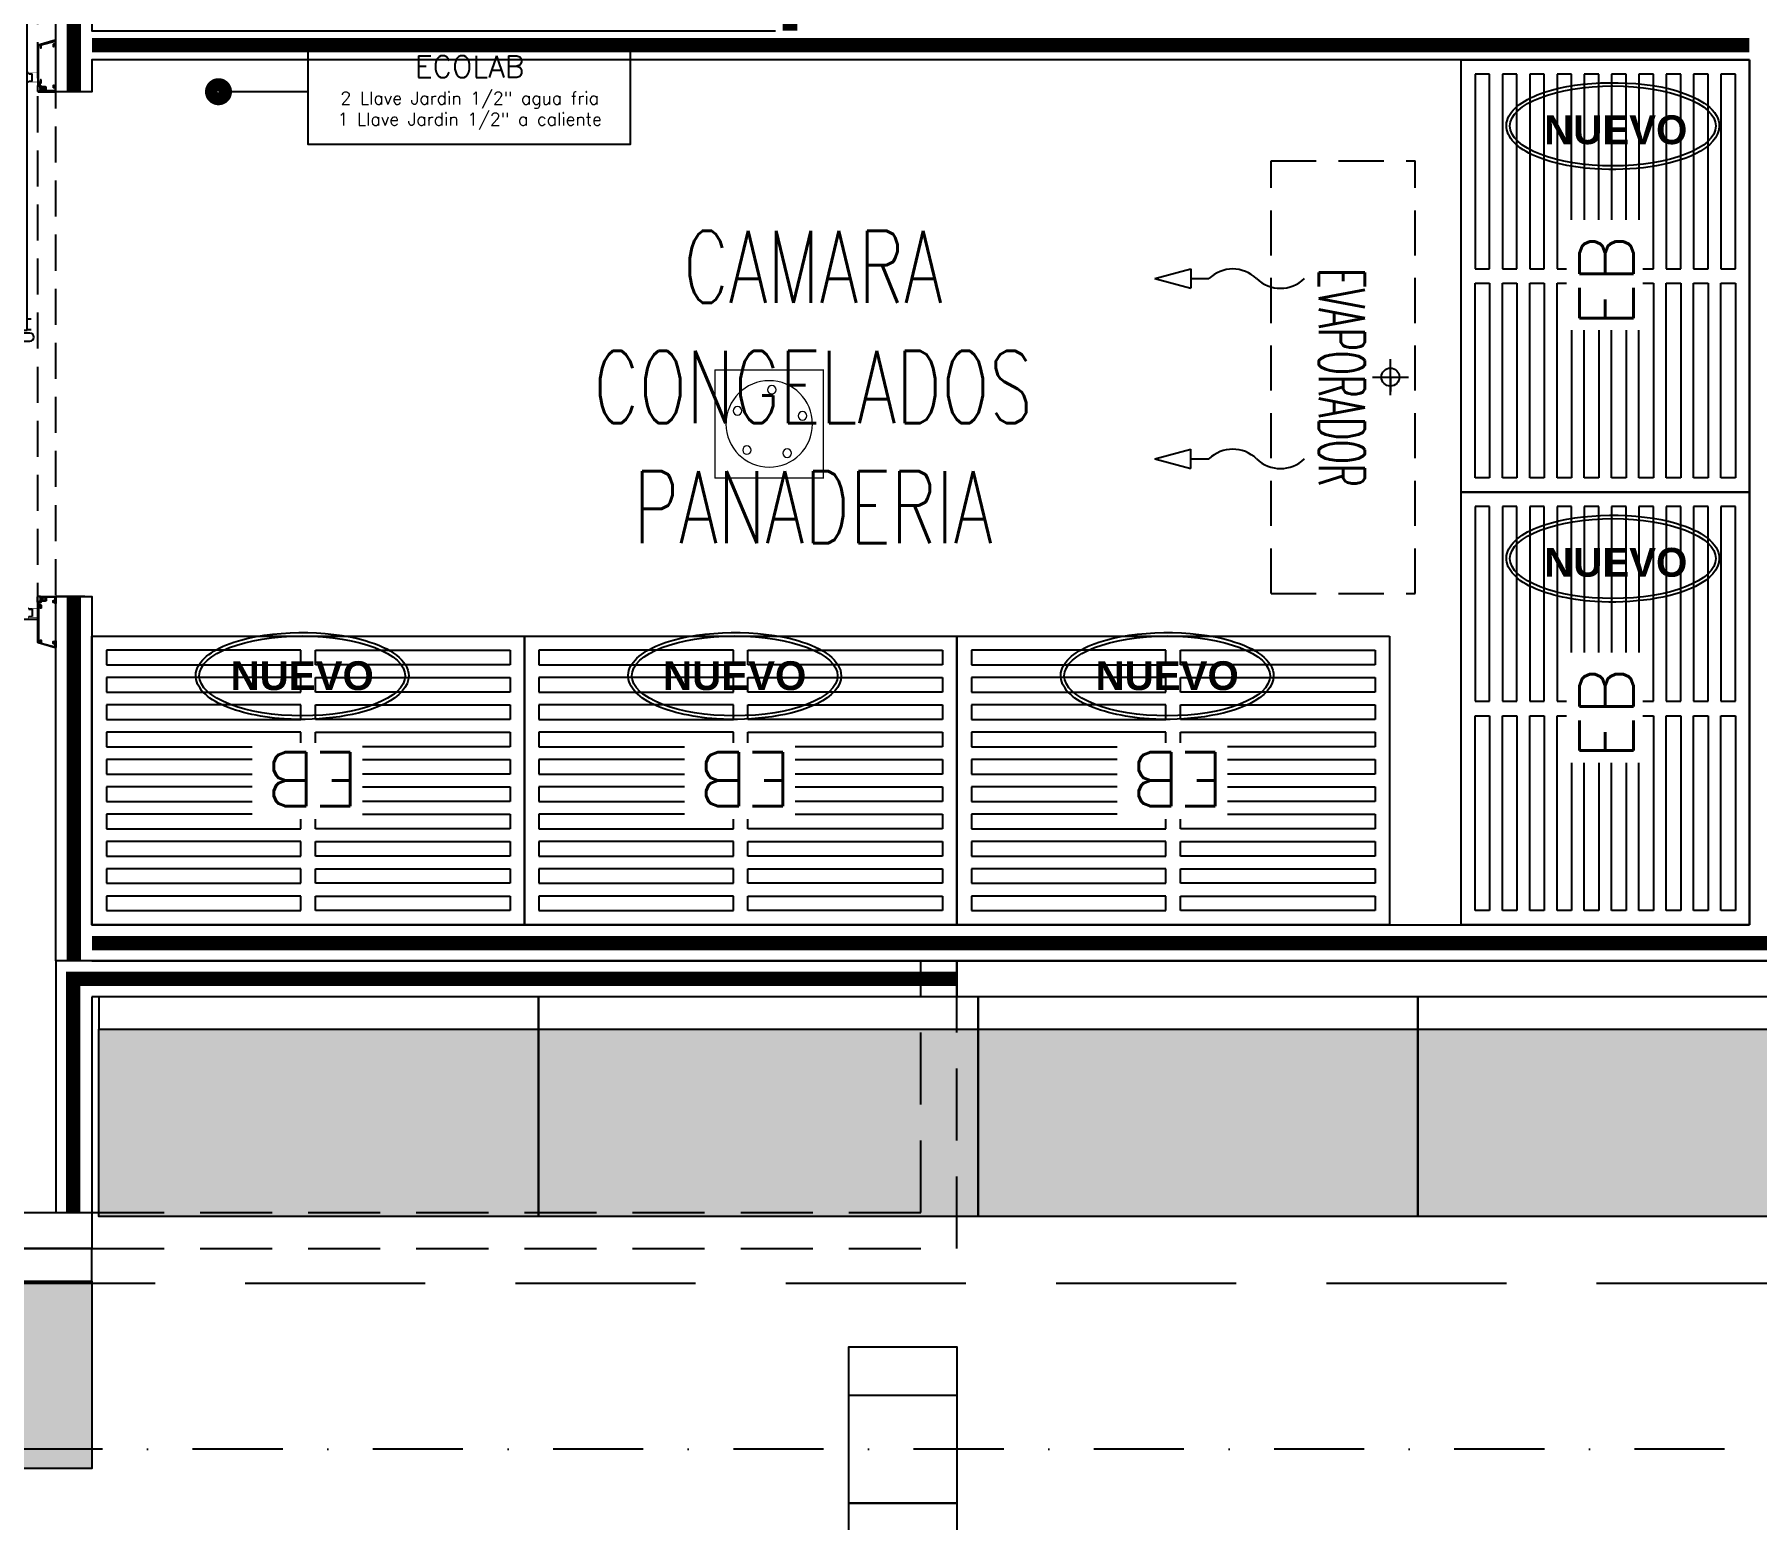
# Model space of a CAD drawing. Header units: millimetres. Extents: x 340 to 1003762, y 22 to 362022.
# Drawn here: x 561811 to 566589, y 282862 to 286982 of the extents above; entities that cross this region are included whole.
import ezdxf
from ezdxf.enums import TextEntityAlignment as Align

# ---------------------------------------------------------------- set-up
doc = ezdxf.new("R2010")
doc.units = ezdxf.units.MM
for name, pattern in [('LSBB_P_002 - PLANTA 1° NIVEL SALA DE VENTAS$0$000_ALTILLO PROPUESTA$0$HIDDEN', [0.375, 0.25, -0.125]), ('LSBB_P_002 - PLANTA 1° NIVEL SALA DE VENTAS$0$CONTINUOS', [0]), ('LSBB_P_002 - PLANTA 1° NIVEL SALA DE VENTAS$0$DASHDOT2', [0.5, 0.25, -0.125, 0, -0.125]), ('LSBB_P_002 - PLANTA 1° NIVEL SALA DE VENTAS$0$DASHED', [0.75, 0.5, -0.25]), ('LSBB_P_002 - PLANTA 1° NIVEL SALA DE VENTAS$0$HIDDEN', [0.375, 0.25, -0.125]), ('LSBB_P_002 - PLANTA 1° NIVEL SALA DE VENTAS$0$HIDDEN2', [0.1875, 0.125, -0.0625])]:
    doc.linetypes.add(name, pattern=pattern)
for name, color, linetype in [('A-DEMOLICION SV', 40, 'Continuous'), ('LSBB_P_002 - PLANTA 1° NIVEL SALA DE VENTAS$0$A-ACTIVOS NUEVOS', 20, 'Continuous'), ('LSBB_P_002 - PLANTA 1° NIVEL SALA DE VENTAS$0$A-DEMOLICIONES', 30, 'LSBB_P_002 - PLANTA 1° NIVEL SALA DE VENTAS$0$DASHED'), ('LSBB_P_002 - PLANTA 1° NIVEL SALA DE VENTAS$0$A-Equipamiento acero inox', 8, 'Continuous'), ('LSBB_P_002 - PLANTA 1° NIVEL SALA DE VENTAS$0$A-EVAPORADOR', 8, 'Continuous'), ('LSBB_P_002 - PLANTA 1° NIVEL SALA DE VENTAS$0$A-GONDOLAS', 1, 'Continuous'), ('LSBB_P_002 - PLANTA 1° NIVEL SALA DE VENTAS$0$A-LAYOUT', 7, 'Continuous'), ('LSBB_P_002 - PLANTA 1° NIVEL SALA DE VENTAS$0$A-MOBILIARIO', 8, 'Continuous'), ('LSBB_P_002 - PLANTA 1° NIVEL SALA DE VENTAS$0$A-PANEL CAMARA NUEVO', 10, 'LSBB_P_002 - PLANTA 1° NIVEL SALA DE VENTAS$0$CONTINUOS'), ('LSBB_P_002 - PLANTA 1° NIVEL SALA DE VENTAS$0$A-PILETAS NUEVAS', 8, 'Continuous'), ('LSBB_P_002 - PLANTA 1° NIVEL SALA DE VENTAS$0$A-PUERTAS NUEVAS', 10, 'Continuous'), ('LSBB_P_002 - PLANTA 1° NIVEL SALA DE VENTAS$0$A-SE CONSTRUYE RELLENO', 10, 'LSBB_P_002 - PLANTA 1° NIVEL SALA DE VENTAS$0$CONTINUOS'), ('LSBB_P_002 - PLANTA 1° NIVEL SALA DE VENTAS$0$A-Textos', 2, 'Continuous'), ('LSBB_P_002 - PLANTA 1° NIVEL SALA DE VENTAS$0$CENEFA', 6, 'LSBB_P_002 - PLANTA 1° NIVEL SALA DE VENTAS$0$HIDDEN'), ('LSBB_P_002 - PLANTA 1° NIVEL SALA DE VENTAS$0$EJES', 8, 'LSBB_P_002 - PLANTA 1° NIVEL SALA DE VENTAS$0$DASHDOT2'), ('LSBB_P_002 - PLANTA 1° NIVEL SALA DE VENTAS$0$ESTRUCTURA', 5, 'Continuous'), ('LSBB_P_002 - PLANTA 1° NIVEL SALA DE VENTAS$0$LAYOUT$0$A-SALA-HATCH-FERRETERIA', 130, 'Continuous'), ('LSBB_P_002 - PLANTA 1° NIVEL SALA DE VENTAS$0$LLAVES ECOLAB', 90, 'Continuous'), ('LSBB_P_002 - PLANTA 1° NIVEL SALA DE VENTAS$0$TABIQUE', 3, 'Continuous'), ('LSBB_P_002 - PLANTA 1° NIVEL SALA DE VENTAS$0$ZOCALOS-HORM', 8, 'Continuous')]:
    doc.layers.add(name, color=color, linetype=linetype)
doc.styles.add('LSBB_P_002 - PLANTA 1° NIVEL SALA DE VENTAS$0$ARIAL', font='')
doc.styles.add('LSBB_P_002 - PLANTA 1° NIVEL SALA DE VENTAS$0$ROMANS', font='romans')
doc.styles.add('LSBB_P_002 - PLANTA 1° NIVEL SALA DE VENTAS$0$ROMANS20', font='ROMANS8.SHX', dxfattribs={"width": 0.9, "height": 2})
doc.styles.get('LSBB_P_002 - PLANTA 1° NIVEL SALA DE VENTAS$0$ARIAL').set_extended_font_data('Arial', bold=True)

# ---------------------------------------------------------------- blocks, each defined once
blk = doc.blocks.new('LSBB_P_002 - PLANTA 1° NIVEL SALA DE VENTAS$0$A$C5D5E3A85')
at = {"color": 0, "linetype": 'ByBlock'}
for p, q in [((0.9596, 0.32), (0.8796, 0.32)), ((2.3993, 0.32), (2.3193, 0.32)), ((0.8796, 0.16), (0.8796, 0.24)), ((2.3993, 0.28), (2.3193, 0.28)), ((2.3993, 0.16), (2.3993, 0.28)), ((0.0865, 0.1555), (0.0865, 0.146)), ((0.1069, 0.146), (0.0865, 0.146)), ((0.1069, 0.1555), (0.1069, 0.146)), ((0.8818, 0.16), (0.9118, 0.16)), ((0.8818, 0.1485), (0.8818, 0.16)), ((0.9118, 0.1485), (0.9118, 0.16)), ((1.572, 0.1555), (1.572, 0.146)), ((1.572, 0.146), (1.5924, 0.146)), ((1.5924, 0.1555), (1.5924, 0.146)), ((2.367, 0.1485), (2.367, 0.16)), ((2.397, 0.1485), (2.397, 0.16))]:
    blk.add_line(p, q, dxfattribs=at)
at = {"color": 0, "linetype": 'ByBlock', "extrusion": (-1, -4e-16, 0)}
for p, q in [((0.8506, 0.252), (0.8506, 0.232)), ((0.8726, 0.232), (0.8726, 0.252)), ((0.8446, 0.228), (0.8489, 0.228)), ((0.8446, 0.172), (0.8446, 0.228)), ((0.8476, 0.222), (0.8476, 0.174)), ((0.8506, 0.2307), (0.8506, 0.232)), ((0.8726, 0.2307), (0.8726, 0.232)), ((0.8742, 0.228), (0.8796, 0.228)), ((0.8756, 0.222), (0.8756, 0.174)), ((0.8496, 0.172), (0.8446, 0.172)), ((0.8736, 0.172), (0.8496, 0.172)), ((0.8506, 0.172), (0.8506, 0.152)), ((0.8726, 0.152), (0.8726, 0.172)), ((0.8796, 0.172), (0.8736, 0.172))]:
    blk.add_line(p, q, dxfattribs=at)
for p, q in [((0.8796, 0.28), (2.3993, 0.28)), ((0.8796, 0.16), (2.3993, 0.16))]:
    blk.add_line(p, q)
at = {"color": 8, "linetype": 'LSBB_P_002 - PLANTA 1° NIVEL SALA DE VENTAS$0$HIDDEN2', "ltscale": 0.8}
for p, q in [((0.0796, 0.2016), (3.0425, 0.2016)), ((0.0796, 0.2016), (0.0796, 0.13)), ((3.0425, 0.2016), (3.0425, 0.13)), ((0.0796, 0.13), (3.0425, 0.13)), ((0.1459, 0.08), (1.5425, 0.08))]:
    blk.add_line(p, q, dxfattribs=at)
at = {"color": 0, "linetype": 'ByBlock', "ltscale": 5}
for p, q in [((0.1425, 0), (0.1425, 0.08)), ((1.5425, 0), (1.5425, 0.08))]:
    blk.add_line(p, q, dxfattribs=at)
at = {"color": 0, "linetype": 'ByBlock'}
for points in [[(0.8796, 0.28), (0.8796, 0.355), (0.9596, 0.355), (0.9596, 0.28)], [(2.3193, 0.28), (2.3193, 0.355), (2.3993, 0.355), (2.3993, 0.28)], [(0.8796, 0.24), (0.8796, 0.28)]]:
    blk.add_lwpolyline(points, dxfattribs=at)
at = {"color": 0, "linetype": 'ByBlock', "const_width": 0.0017}
for points in [[(0.0812, 0.1565), (0.0869, 0.1565)], [(0.084, 0.1565), (0.084, 0.1289)], [(0.1123, 0.1565), (0.1066, 0.1565)], [(0.1094, 0.1565), (0.1094, 0.1289)], [(1.5665, 0.1565), (1.5723, 0.1565)], [(1.5694, 0.1565), (1.5694, 0.1289)], [(1.5977, 0.1565), (1.5919, 0.1565)], [(1.5948, 0.1565), (1.5948, 0.1289)]]:
    blk.add_lwpolyline(points, dxfattribs=at)
at = {"color": 0, "linetype": 'ByBlock'}
for points in [[(0.0134, 0.1225), (0.0208, 0.1225, -0.343826), (0.0212, 0.1221), (0.0212, 0.1214, -0.414214), (0.0208, 0.121), (0.0131, 0.121, 0.336332), (0.0129, 0.1209), (0.0022, 0.0826, 0.496634), (0.0027, 0.082), (0.0105, 0.082, 0.414214), (0.011, 0.0825), (0.011, 0.0865, -0.414214), (0.0125, 0.088), (0.0164, 0.088, -0.414214), (0.017, 0.0874), (0.017, 0.0871, -0.414214), (0.0164, 0.0865), (0.013, 0.0865, 0.414214), (0.0125, 0.086), (0.0125, 0.0825, 0.414214), (0.013, 0.082), (0.0189, 0.082, -0.414214), (0.0195, 0.0814), (0.0195, 0.0806, -0.414214), (0.0189, 0.08), (0.0014, 0.08, -0.496634), (0, 0.0819), (0.0132, 0.1289, -0.336332), (0.0146, 0.13), (0.125, 0.13, -0.414214), (0.1265, 0.1285), (0.1265, 0.1245, 0.414214), (0.127, 0.124), (0.13, 0.124, -0.414214), (0.1315, 0.1225), (0.1315, 0.1095, 0.414214), (0.132, 0.109), (0.138, 0.109, 0.674073), (0.1385, 0.1095), (0.1385, 0.1225, -0.414214), (0.14, 0.124), (0.141, 0.124, -0.414214), (0.1425, 0.1225), (0.1425, 0.0815, -0.414214), (0.141, 0.08), (0.1231, 0.08, -0.414214), (0.1225, 0.0806), (0.1225, 0.0814, -0.414214), (0.1231, 0.082), (0.129, 0.082, 0.414214), (0.1295, 0.0825), (0.1295, 0.086, 0.414214), (0.129, 0.0865), (0.1256, 0.0865, -0.414214), (0.125, 0.0871), (0.125, 0.0874, -0.414214), (0.1256, 0.088), (0.1295, 0.088, -0.414214), (0.131, 0.0865), (0.131, 0.0825, 0.414214), (0.1315, 0.082), (0.14, 0.082, 0.414214), (0.1405, 0.0825), (0.1405, 0.1065, 0.414214), (0.14, 0.107), (0.131, 0.107, -0.414214), (0.1295, 0.1085), (0.1295, 0.1215, 0.414214), (0.129, 0.122), (0.126, 0.122, -0.414214), (0.1245, 0.1235), (0.1245, 0.1275, 0.414214), (0.124, 0.128), (0.1195, 0.128, 0.414214), (0.119, 0.1275), (0.119, 0.1225, -0.414214), (0.1175, 0.121), (0.1106, 0.121, -0.414214), (0.11, 0.1216), (0.11, 0.1224, -0.414214), (0.1106, 0.123), (0.1165, 0.123, 0.414214), (0.117, 0.1235), (0.117, 0.1275, 0.414214), (0.1165, 0.128), (0.0153, 0.128, 0.336332), (0.0148, 0.1276), (0.0134, 0.1225)], [(1.6716, 0.1225), (1.6642, 0.1225, 0.343826), (1.6638, 0.1221), (1.6638, 0.1214, 0.414214), (1.6642, 0.121), (1.6719, 0.121, -0.336332), (1.6721, 0.1209), (1.6828, 0.0826, -0.496634), (1.6823, 0.082), (1.6745, 0.082, -0.414214), (1.674, 0.0825), (1.674, 0.0865, 0.414214), (1.6725, 0.088), (1.6686, 0.088, 0.414214), (1.668, 0.0874), (1.668, 0.0871, 0.414214), (1.6686, 0.0865), (1.672, 0.0865, -0.414214), (1.6725, 0.086), (1.6725, 0.0825, -0.414214), (1.672, 0.082), (1.6661, 0.082, 0.414214), (1.6655, 0.0814), (1.6655, 0.0806, 0.414214), (1.6661, 0.08), (1.6836, 0.08, 0.496634), (1.685, 0.0819), (1.6719, 0.1289, 0.336332), (1.6704, 0.13), (1.56, 0.13, 0.414214), (1.5585, 0.1285), (1.5585, 0.1245, -0.414214), (1.558, 0.124), (1.555, 0.124, 0.414214), (1.5535, 0.1225), (1.5535, 0.1095, -0.414214), (1.553, 0.109), (1.547, 0.109, -0.674073), (1.5465, 0.1095), (1.5465, 0.1225, 0.414214), (1.545, 0.124), (1.544, 0.124, 0.414214), (1.5425, 0.1225), (1.5425, 0.0815, 0.414214), (1.544, 0.08), (1.5619, 0.08, 0.414214), (1.5625, 0.0806), (1.5625, 0.0814, 0.414214), (1.5619, 0.082), (1.556, 0.082, -0.414214), (1.5555, 0.0825), (1.5555, 0.086, -0.414214), (1.556, 0.0865), (1.5594, 0.0865, 0.414214), (1.56, 0.0871), (1.56, 0.0874, 0.414214), (1.5594, 0.088), (1.5555, 0.088, 0.414214), (1.554, 0.0865), (1.554, 0.0825, -0.414214), (1.5535, 0.082), (1.545, 0.082, -0.414214), (1.5445, 0.0825), (1.5445, 0.1065, -0.414214), (1.545, 0.107), (1.554, 0.107, 0.414214), (1.5555, 0.1085), (1.5555, 0.1215, -0.414214), (1.556, 0.122), (1.559, 0.122, 0.414214), (1.5605, 0.1235), (1.5605, 0.1275, -0.414214), (1.561, 0.128), (1.5655, 0.128, -0.414214), (1.566, 0.1275), (1.566, 0.1225, 0.414214), (1.5675, 0.121), (1.5744, 0.121, 0.414214), (1.575, 0.1216), (1.575, 0.1224, 0.414214), (1.5744, 0.123), (1.5685, 0.123, -0.414214), (1.568, 0.1235), (1.568, 0.1275, -0.414214), (1.5685, 0.128), (1.6697, 0.128, -0.336332), (1.6702, 0.1276), (1.6716, 0.1225)]]:
    blk.add_lwpolyline(points, format="xyb", dxfattribs=at)
for points in [[(0.126, 0.1303), (0.126, 0.1303, -0.346184), (0.127, 0.1312), (0.14, 0.1312, -0.414214), (0.143, 0.1282), (0.143, 0.1241, 0.093021), (0.1412, 0.1244), (0.1398, 0.1244, 0.315183), (0.1375, 0.1221), (0.1375, 0.1221), (0.1382, 0.1221, -0.414214), (0.1385, 0.1218), (0.1385, 0.1191, -0.414214), (0.1365, 0.1171), (0.133, 0.1171, -0.414214), (0.1315, 0.1186), (0.1315, 0.1214, -0.414214), (0.1322, 0.1221), (0.1325, 0.1221, 0.414214), (0.133, 0.1226), (0.133, 0.1226, 0.414214), (0.1315, 0.1241), (0.13, 0.1241, -0.414214), (0.127, 0.1272), (0.127, 0.1292, 0.31619)], [(0.135, 0.1191), (0.1354, 0.1191, 0.414214), (0.1357, 0.1194), (0.1357, 0.1238, 0.414214), (0.1354, 0.1241), (0.135, 0.1241, 0.414214), (0.1347, 0.1238), (0.1347, 0.1194, 0.414214)], [(1.559, 0.1303), (1.559, 0.1303, 0.346184), (1.558, 0.1312), (1.545, 0.1312, 0.414214), (1.542, 0.1282), (1.542, 0.1241, -0.093021), (1.5438, 0.1244), (1.5453, 0.1244, -0.315183), (1.5475, 0.1221), (1.5475, 0.1221), (1.5468, 0.1221, 0.414214), (1.5465, 0.1218), (1.5465, 0.1191, 0.414214), (1.5485, 0.1171), (1.552, 0.1171, 0.414214), (1.5535, 0.1186), (1.5535, 0.1214, 0.414214), (1.5528, 0.1221), (1.5525, 0.1221, -0.414214), (1.552, 0.1226), (1.552, 0.1226, -0.414214), (1.5535, 0.1241), (1.555, 0.1241, 0.414214), (1.558, 0.1272), (1.558, 0.1292, -0.31619)], [(1.55, 0.1191), (1.5496, 0.1191, -0.414214), (1.5493, 0.1194), (1.5493, 0.1238, -0.414214), (1.5496, 0.1241), (1.55, 0.1241, -0.414214), (1.5503, 0.1238), (1.5503, 0.1194, -0.414214)]]:
    blk.add_lwpolyline(points, format="xyb", close=True, dxfattribs=at)
for centre, radius, start, end in [((0.8616, 0.252), 0.014, 90, 218.2132), ((0.8616, 0.252), 0.011, 90, 180), ((0.8616, 0.252), 0.014, 321.7868, 90), ((0.8616, 0.252), 0.011, 0, 90), ((0.8616, 0.222), 0.014, 0, 180), ((0.8496, 0.174), 0.002, 180, 270), ((0.8616, 0.152), 0.011, 180, 0), ((0.8736, 0.174), 0.002, 270, 0)]:
    blk.add_arc(centre, radius, start, end, dxfattribs=at)
blk = doc.blocks.new('LSBB_P_002 - PLANTA 1° NIVEL SALA DE VENTAS$0$EB')
for p, q in [((120, 80), (0, 80)), ((0, 80), (0, 0)), ((120, 80), (120, 0)), ((120, 0), (120, 80)), ((58, 76.11), (4, 76.11)), ((4, 76.11), (4, 72.11)), ((4, 72.11), (58, 72.11)), ((58, 72.11), (58, 76.11)), ((62, 72.11), (62, 76.11)), ((62, 76.11), (116, 76.11)), ((116, 72.11), (62, 72.11)), ((116, 76.11), (116, 72.11)), ((58, 68.53), (4, 68.53)), ((4, 68.53), (4, 64.53)), ((58, 64.53), (58, 68.53)), ((62, 64.53), (62, 68.53)), ((62, 68.53), (116, 68.53)), ((116, 68.53), (116, 64.53)), ((4, 64.53), (58, 64.53)), ((116, 64.53), (62, 64.53)), ((58, 60.95), (4, 60.95)), ((4, 60.95), (4, 56.95)), ((58, 56.95), (58, 60.95)), ((62, 56.95), (62, 60.95)), ((62, 60.95), (116, 60.95)), ((116, 60.95), (116, 56.95)), ((4, 56.95), (58, 56.95)), ((58, 53.37), (4, 53.37)), ((4, 53.37), (4, 49.37)), ((58, 50.49), (58, 53.37)), ((116, 56.95), (62, 56.95)), ((62, 50.49), (62, 53.37)), ((62, 53.37), (116, 53.37)), ((116, 53.37), (116, 49.37)), ((4, 49.37), (44.92, 49.37)), ((116, 49.37), (75.57, 49.37)), ((44.92, 45.79), (4, 45.79)), ((4, 45.79), (4, 41.79)), ((75.57, 45.79), (116, 45.79)), ((116, 45.79), (116, 41.79)), ((4, 41.79), (44.92, 41.79)), ((116, 41.79), (75.57, 41.79)), ((44.92, 38.21), (4, 38.21)), ((4, 38.21), (4, 34.21)), ((4, 34.21), (44.92, 34.21)), ((75.57, 38.21), (116, 38.21)), ((116, 34.21), (75.57, 34.21)), ((116, 38.21), (116, 34.21)), ((44.92, 30.63), (4, 30.63)), ((4, 30.63), (4, 26.63)), ((58, 26.63), (58, 29.29)), ((62, 26.63), (62, 29.29)), ((75.57, 30.63), (116, 30.63)), ((116, 30.63), (116, 26.63)), ((4, 26.63), (58, 26.63)), ((116, 26.63), (62, 26.63)), ((58, 23.05), (4, 23.05)), ((4, 23.05), (4, 19.05)), ((58, 19.05), (58, 23.05)), ((62, 19.05), (62, 23.05)), ((62, 23.05), (116, 23.05)), ((116, 23.05), (116, 19.05)), ((4, 19.05), (58, 19.05)), ((58, 15.47), (4, 15.47)), ((4, 15.47), (4, 11.47)), ((58, 11.47), (58, 15.47)), ((116, 19.05), (62, 19.05)), ((62, 11.47), (62, 15.47)), ((62, 15.47), (116, 15.47)), ((116, 15.47), (116, 11.47)), ((4, 11.47), (58, 11.47)), ((116, 11.47), (62, 11.47)), ((58, 7.89), (4, 7.89)), ((4, 7.89), (4, 3.89)), ((58, 3.89), (58, 7.89)), ((62, 3.89), (62, 7.89)), ((62, 7.89), (116, 7.89)), ((116, 7.89), (116, 3.89)), ((0, 0), (120, 0)), ((4, 3.89), (58, 3.89)), ((116, 3.89), (62, 3.89))]:
    blk.add_line(p, q)
at = {"style": 'LSBB_P_002 - PLANTA 1° NIVEL SALA DE VENTAS$0$ROMANS', "text_generation_flag": 4}
blk.add_text('EB ', height=15, dxfattribs=at).set_placement((45.76, 47.87))
blk = doc.blocks.new('LSBB_P_002 - PLANTA 1° NIVEL SALA DE VENTAS$0$EVC5-302-22')
at = {"linetype": 'LSBB_P_002 - PLANTA 1° NIVEL SALA DE VENTAS$0$HIDDEN', "ltscale": 0.5}
for p, q in [((2.3, -0.1), (1.1, -0.1)), ((1.1, -0.5), (1.1, -0.1)), ((2.3, -0.5), (2.3, -0.1)), ((2.3, -0.5), (1.1, -0.5))]:
    blk.add_line(p, q, dxfattribs=at)
for p, q in [((1.7, -0.2188), (1.7, -0.1188)), ((1.75, -0.1688), (1.65, -0.1688)), ((1.7, -0.1688), (1.74, -0.1688)), ((1.4269, -0.7226), (1.4269, -0.6726)), ((1.9269, -0.7226), (1.9269, -0.6726)), ((1.4001, -0.7226), (1.4537, -0.7226)), ((1.4269, -0.8226), (1.4001, -0.7226)), ((1.4269, -0.8226), (1.4537, -0.7226)), ((1.9537, -0.7226), (1.9001, -0.7226)), ((1.9269, -0.8226), (1.9001, -0.7226)), ((1.9269, -0.8226), (1.9537, -0.7226))]:
    blk.add_line(p, q)
blk.add_circle((1.7, -0.1688), 0.025)
for centre, start, end in [((1.3584, -0.4738), 315.9581, 44.0419), ((1.8584, -0.4738), 315.9581, 44.0419), ((1.4954, -0.6063), 135.9581, 224.0419), ((1.9954, -0.6063), 135.9581, 224.0419)]:
    blk.add_arc(centre, 0.0953, start, end)
at = {"style": 'LSBB_P_002 - PLANTA 1° NIVEL SALA DE VENTAS$0$ROMANS20', "width": 0.55}
blk.add_text('EVAPORADOR', height=0.128, dxfattribs=at).set_placement((1.7009, -0.3034), align=Align.MIDDLE)
blk = doc.blocks.new('LSBB_P_002 - PLANTA 1° NIVEL SALA DE VENTAS$0$LLAVE ECOLAB')
at = {"layer": 'LSBB_P_002 - PLANTA 1° NIVEL SALA DE VENTAS$0$LLAVES ECOLAB', "color": 8}
blk.add_lwpolyline([(-1.5014, 0.5435), (-1.5014, 1.4369), (-1.2086, 1.4369), (-1.2086, 0.5435)], close=True, dxfattribs=at)
for points in [[(-1.355, 0.5435), (-1.355, 0.2948)], [(-1.355, 0.5107), (-1.355, 0.2948)]]:
    blk.add_lwpolyline(points, dxfattribs=at)
at = {"layer": 'LSBB_P_002 - PLANTA 1° NIVEL SALA DE VENTAS$0$LLAVES ECOLAB', "color": 8, "const_width": 0.035}
blk.add_lwpolyline([(-1.375, 0.2948, 1), (-1.335, 0.2948, 1)], format="xyb", close=True, dxfattribs=at)
blk.add_lwpolyline([(-1.375, 0.2948, 1), (-1.335, 0.2948, 1)], format="xyb", close=True, dxfattribs=at)
at = {"layer": 'LSBB_P_002 - PLANTA 1° NIVEL SALA DE VENTAS$0$A-MOBILIARIO', "ltscale": 0.25, "insert": (-1.3522, 0.9916), "char_height": 0.06, "width": 1.146377, "attachment_point": 5, "rotation": 90, "style": 'LSBB_P_002 - PLANTA 1° NIVEL SALA DE VENTAS$0$ROMANS'}
blk.add_mtext('\\A1;ECOLAB\\P{\\H0.58333x;2 Llave Jardin 1/2" agua fria\\P1 Llave Jardin 1/2" a caliente}', dxfattribs=at)
blk = doc.blocks.new('LSBB_P_002 - PLANTA 1° NIVEL SALA DE VENTAS$0$A$C69995B83')
at = {"linetype": 'Continuous', "lineweight": 20}
for p, q in [((0, 0), (-0.3, 0)), ((-0.3, 0), (-0.3, -0.3)), ((0, -0.3), (0, 0)), ((-0.3, -0.3), (0, -0.3))]:
    blk.add_line(p, q, dxfattribs=at)
at = {"linetype": 'Continuous', "lineweight": 20, "const_width": 0.00333}
blk.add_lwpolyline([(-0.3, -0.3), (-0.3, 0), (0, 0), (0, -0.3)], close=True, dxfattribs=at)
at = {"linetype": 'Continuous', "lineweight": 20}
for centre, radius in [((-0.15, -0.15), 0.1199), ((-0.1863, -0.062), 0.0117), ((-0.0775, -0.0883), 0.0117), ((-0.2449, -0.1573), 0.0117), ((-0.2449, -0.1573), 0.0117), ((-0.0689, -0.1999), 0.0117), ((-0.1724, -0.2425), 0.0117)]:
    blk.add_circle(centre, radius, dxfattribs=at)
blk = doc.blocks.new('LSBB_P_002 - PLANTA 1° NIVEL SALA DE VENTAS$0$LAYOUT$0$REF-LAYOUT N+0.00 E 03$0$REF-LAYOUT N+0.00 E 02$0$G. 122 X 52')
at = {"ltscale": 3}
blk.add_hatch(color=256, dxfattribs=at).paths.add_polyline_path([(6150.7585, -1137.4688), (6149.5385, -1137.4688), (6149.5385, -1137.9888), (6150.7585, -1137.9888)])
at = {"layer": 'LSBB_P_002 - PLANTA 1° NIVEL SALA DE VENTAS$0$A-GONDOLAS', "ltscale": 3}
for points in [[(6150.7585, -1137.4688), (6149.5385, -1137.4688), (6149.5385, -1137.3788), (6150.7585, -1137.3788), (6150.7585, -1137.4688)], [(6150.7585, -1137.4688), (6149.5385, -1137.4688), (6149.5385, -1137.9888), (6150.7585, -1137.9888), (6150.7585, -1137.4688)]]:
    blk.add_lwpolyline(points, dxfattribs=at)
blk = doc.blocks.new('LSBB_P_002 - PLANTA 1° NIVEL SALA DE VENTAS$0$SVLY')
at = {"layer": 'LSBB_P_002 - PLANTA 1° NIVEL SALA DE VENTAS$0$ESTRUCTURA'}
blk.add_lwpolyline([(987.5895, 297.3157), (987.5895, 297.0157), (987.2895, 297.0157), (987.2895, 297.3157)], close=True, dxfattribs=at)
at = {"layer": 'LSBB_P_002 - PLANTA 1° NIVEL SALA DE VENTAS$0$LAYOUT$0$A-SALA-HATCH-FERRETERIA', "xscale": -1}
for p in [(7135.9667, 1435.7998), (7137.1867, 1435.7998), (7138.4065, 1435.7998), (7139.6265, 1435.7998), (7134.728, 1435.1011)]:
    blk.add_blockref('LSBB_P_002 - PLANTA 1° NIVEL SALA DE VENTAS$0$LAYOUT$0$REF-LAYOUT N+0.00 E 03$0$REF-LAYOUT N+0.00 E 02$0$G. 122 X 52', p, dxfattribs=at)
blk = doc.blocks.new('LSBB_P_002 - PLANTA 1° NIVEL SALA DE VENTAS$0$DEMOL')
at = {"layer": 'LSBB_P_002 - PLANTA 1° NIVEL SALA DE VENTAS$0$A-DEMOLICIONES', "linetype": 'LSBB_P_002 - PLANTA 1° NIVEL SALA DE VENTAS$0$000_ALTILLO PROPUESTA$0$HIDDEN', "ltscale": 0.8}
for p, q in [((987.4895, 297.8222), (987.4895, 298.5209)), ((987.4895, 298.5209), (987.9362, 298.5209)), ((987.5895, 297.7222), (987.5895, 298.4209)), ((987.5895, 298.4209), (987.5895, 298.4209)), ((985.1895, 297.8222), (987.4895, 297.8222)), ((985.1895, 297.7222), (987.5895, 297.7222))]:
    blk.add_line(p, q, dxfattribs=at)
blk = doc.blocks.new('LSBB_P_002 - PLANTA 1° NIVEL SALA DE VENTAS', base_point=(223.5696, 14.2202))
at = {"layer": 'LSBB_P_002 - PLANTA 1° NIVEL SALA DE VENTAS$0$A-ACTIVOS NUEVOS'}
for centre in [(789.4095, 300.8366), (789.4095, 299.6366), (785.7729, 299.3111), (786.9729, 299.3111), (788.1729, 299.3111)]:
    blk.add_ellipse(centre, major_axis=(0.2855, 0), ratio=0.388575, dxfattribs=at)
for points in [[(789.7049, 300.8366), (789.7049, 300.8576), (789.6922, 300.8775), (789.6501, 300.9103), (789.6203, 300.9241), (789.4787, 300.9657), (789.3202, 300.9638), (789.1641, 300.9114), (789.1252, 300.8846), (789.1067, 300.8176), (789.1318, 300.7843), (789.2215, 300.7379), (789.2877, 300.7223), (789.4618, 300.7103), (789.5725, 300.7264), (789.6792, 300.7794), (789.7049, 300.8063), (789.7049, 300.8366)], [(789.7049, 299.6366), (789.7049, 299.6576), (789.6922, 299.6775), (789.6501, 299.7103), (789.6203, 299.7241), (789.4787, 299.7657), (789.3202, 299.7638), (789.1641, 299.7114), (789.1252, 299.6846), (789.1067, 299.6176), (789.1318, 299.5843), (789.2215, 299.5379), (789.2877, 299.5223), (789.4618, 299.5103), (789.5725, 299.5264), (789.6792, 299.5794), (789.7049, 299.6063), (789.7049, 299.6366)], [(786.0683, 299.3111), (786.0683, 299.3321), (786.0556, 299.3519), (786.0135, 299.3848), (785.9837, 299.3986), (785.8421, 299.4402), (785.6836, 299.4382), (785.5275, 299.3858), (785.4886, 299.359), (785.4701, 299.2921), (785.4952, 299.2587), (785.5849, 299.2123), (785.6511, 299.1967), (785.8252, 299.1848), (785.9359, 299.2009), (786.0426, 299.2538), (786.0683, 299.2808), (786.0683, 299.3111)], [(787.2683, 299.3111), (787.2683, 299.3321), (787.2556, 299.3519), (787.2135, 299.3848), (787.1837, 299.3986), (787.0421, 299.4402), (786.8836, 299.4382), (786.7275, 299.3858), (786.6886, 299.359), (786.6701, 299.2921), (786.6952, 299.2587), (786.7849, 299.2123), (786.8511, 299.1967), (787.0252, 299.1848), (787.1359, 299.2009), (787.2426, 299.2538), (787.2683, 299.2808), (787.2683, 299.3111)], [(788.4683, 299.3111), (788.4683, 299.3321), (788.4556, 299.3519), (788.4135, 299.3848), (788.3837, 299.3986), (788.2421, 299.4402), (788.0836, 299.4382), (787.9275, 299.3858), (787.8886, 299.359), (787.8701, 299.2921), (787.8952, 299.2587), (787.9849, 299.2123), (788.0511, 299.1967), (788.2252, 299.1848), (788.3359, 299.2009), (788.4426, 299.2538), (788.4683, 299.2808), (788.4683, 299.3111)]]:
    blk.add_open_spline(points, degree=3, knots=[0, 0, 0, 0, 0.461791, 0.461791, 0.923583, 0.923583, 2.283227, 2.283227, 3.034626, 3.034626, 3.786024, 3.786024, 4.537423, 4.537423, 5.618495, 5.618495, 6.283185, 6.283185, 6.283185, 6.283185], dxfattribs=at)
at = {"layer": 'LSBB_P_002 - PLANTA 1° NIVEL SALA DE VENTAS$0$A-PANEL CAMARA NUEVO'}
for points in [[(789.7882, 301.0205), (785.1895, 301.0205), (785.1895, 300.9317), (785.0895, 300.9317), (785.0895, 303.123), (785.1895, 303.123), (785.1895, 301.1005), (787.0863, 301.1005)], [(789.7882, 298.6209), (789.7882, 301.0205)], [(792.189, 298.5209), (785.0895, 298.5209), (785.0895, 299.5317), (785.1895, 299.5317), (785.1895, 298.6209), (789.7882, 298.6209)]]:
    blk.add_lwpolyline(points, dxfattribs=at)
at = {"layer": 'LSBB_P_002 - PLANTA 1° NIVEL SALA DE VENTAS$0$A-SE CONSTRUYE RELLENO', "const_width": 0.04}
for points in [[(785.1395, 300.9317), (785.1395, 303.1711), (785.1395, 303.1711)], [(787.1263, 303.0928), (787.1263, 301.1005)], [(785.1895, 301.0605), (789.7882, 301.0605)], [(785.1395, 299.5317), (785.1395, 298.5209)], [(785.1895, 298.5693), (792.189, 298.5693)], [(787.5895, 298.4709), (785.1374, 298.4709), (785.1374, 297.8222)]]:
    blk.add_lwpolyline(points, dxfattribs=at)
at = {"layer": 'LSBB_P_002 - PLANTA 1° NIVEL SALA DE VENTAS$0$CENEFA', "color": 7, "ltscale": 2}
for p, q in [((785.1895, 297.7222), (776.1151, 297.7222)), ((874.6145, 297.6256), (776.1244, 297.6256))]:
    blk.add_line(p, q, dxfattribs=at)
at = {"layer": 'LSBB_P_002 - PLANTA 1° NIVEL SALA DE VENTAS$0$EJES'}
blk.add_line((879.7376, 297.1656), (769.0572, 297.1656), dxfattribs=at)
at = {"layer": 'LSBB_P_002 - PLANTA 1° NIVEL SALA DE VENTAS$0$ESTRUCTURA'}
blk.add_lwpolyline([(787.5895, 297.3156), (787.5895, 297.0156), (787.2895, 297.0156), (787.2895, 297.3156)], close=True, dxfattribs=at)
at = {"layer": 'LSBB_P_002 - PLANTA 1° NIVEL SALA DE VENTAS$0$TABIQUE'}
for p, q in [((785.0895, 298.5209), (785.0895, 297.8222)), ((785.1895, 298.4209), (785.1895, 297.7222))]:
    blk.add_line(p, q, dxfattribs=at)
for points in [[(785.1895, 298.5209), (787.5895, 298.5209), (787.5895, 298.4209), (785.1895, 298.4209)], [(787.9362, 298.5209), (795.3895, 298.5209)], [(776.1055, 297.8222), (785.1895, 297.8222)], [(776.1151, 297.7222), (785.1895, 297.7222)]]:
    blk.add_lwpolyline(points, dxfattribs=at)
blk.add_lwpolyline([(795.3895, 298.4209), (787.5895, 298.4209), (787.5895, 298.5209), (795.3895, 298.5209)], close=True, dxfattribs=at)
at = {"layer": 'LSBB_P_002 - PLANTA 1° NIVEL SALA DE VENTAS$0$ZOCALOS-HORM'}
blk.add_lwpolyline([(787.2895, 296.87), (787.2895, 297.45), (787.5895, 297.45), (787.5895, 296.87)], close=True, dxfattribs=at)
at = {"layer": 'LSBB_P_002 - PLANTA 1° NIVEL SALA DE VENTAS$0$A-DEMOLICIONES'}
blk.add_blockref('LSBB_P_002 - PLANTA 1° NIVEL SALA DE VENTAS$0$DEMOL', (-200, 0), dxfattribs=at)
at = {"layer": 'LSBB_P_002 - PLANTA 1° NIVEL SALA DE VENTAS$0$A-Equipamiento acero inox', "xscale": -0.01, "yscale": 0.01, "zscale": 0.01, "rotation": 270.0000000000001}
for p in [(788.9882, 299.8205), (788.9882, 298.6205)]:
    blk.add_blockref('LSBB_P_002 - PLANTA 1° NIVEL SALA DE VENTAS$0$EB', p, dxfattribs=at)
at = {"layer": 'LSBB_P_002 - PLANTA 1° NIVEL SALA DE VENTAS$0$A-Equipamiento acero inox', "xscale": -0.01, "yscale": 0.01, "zscale": 0.01}
for p in [(786.3895, 298.6209), (787.5895, 298.6209), (788.7895, 298.6209)]:
    blk.add_blockref('LSBB_P_002 - PLANTA 1° NIVEL SALA DE VENTAS$0$EB', p, dxfattribs=at)
at = {"layer": 'LSBB_P_002 - PLANTA 1° NIVEL SALA DE VENTAS$0$A-EVAPORADOR', "rotation": 270}
blk.add_blockref('LSBB_P_002 - PLANTA 1° NIVEL SALA DE VENTAS$0$EVC5-302-22', (788.9611, 301.8399), dxfattribs=at)
at = {"layer": 'LSBB_P_002 - PLANTA 1° NIVEL SALA DE VENTAS$0$A-LAYOUT', "color": 1}
blk.add_blockref('LSBB_P_002 - PLANTA 1° NIVEL SALA DE VENTAS$0$SVLY', (-200, 0), dxfattribs=at)
at = {"layer": 'LSBB_P_002 - PLANTA 1° NIVEL SALA DE VENTAS$0$A-PILETAS NUEVAS', "xscale": -1, "rotation": 90}
blk.add_blockref('LSBB_P_002 - PLANTA 1° NIVEL SALA DE VENTAS$0$A$C69995B83', (786.9186, 299.86), dxfattribs=at)
at = {"layer": 'LSBB_P_002 - PLANTA 1° NIVEL SALA DE VENTAS$0$A-PUERTAS NUEVAS', "rotation": 90}
blk.add_blockref('LSBB_P_002 - PLANTA 1° NIVEL SALA DE VENTAS$0$A$C5D5E3A85', (785.1695, 299.3892), dxfattribs=at)
at = {"layer": 'LSBB_P_002 - PLANTA 1° NIVEL SALA DE VENTAS$0$LLAVES ECOLAB', "rotation": 270}
blk.add_blockref('LSBB_P_002 - PLANTA 1° NIVEL SALA DE VENTAS$0$LLAVE ECOLAB', (785.2458, 299.5766), dxfattribs=at)
at = {"layer": 'LSBB_P_002 - PLANTA 1° NIVEL SALA DE VENTAS$0$A-ACTIVOS NUEVOS', "char_height": 0.08, "attachment_point": 5, "style": 'LSBB_P_002 - PLANTA 1° NIVEL SALA DE VENTAS$0$ARIAL'}
for insert in [(789.4175, 300.8255), (789.4175, 299.6255), (785.7729, 299.3111), (786.9729, 299.3111), (788.1729, 299.3111)]:
    blk.add_mtext_dynamic_manual_height_columns('NUEVO', width=0.536552, gutter_width=0.7, heights=[0], dxfattribs=dict(at, insert=insert))
at = {"layer": 'LSBB_P_002 - PLANTA 1° NIVEL SALA DE VENTAS$0$A-Textos', "insert": (787.1902, 300.5458), "char_height": 0.2, "width": 3.652653, "attachment_point": 2, "style": 'LSBB_P_002 - PLANTA 1° NIVEL SALA DE VENTAS$0$ROMANS'}
blk.add_mtext('{\\W0.7;CAMARA \\PCONGELADOS\\PPANADERIA}', dxfattribs=at)

msp = doc.modelspace()

# ---------------------------------------------------------------- block references
at = {"layer": 'A-DEMOLICION SV', "xscale": 1000, "yscale": 1000, "zscale": 1000}
msp.add_blockref('LSBB_P_002 - PLANTA 1° NIVEL SALA DE VENTAS', (350.9, 111.5), dxfattribs=at)

doc.saveas('drawing.dxf')
